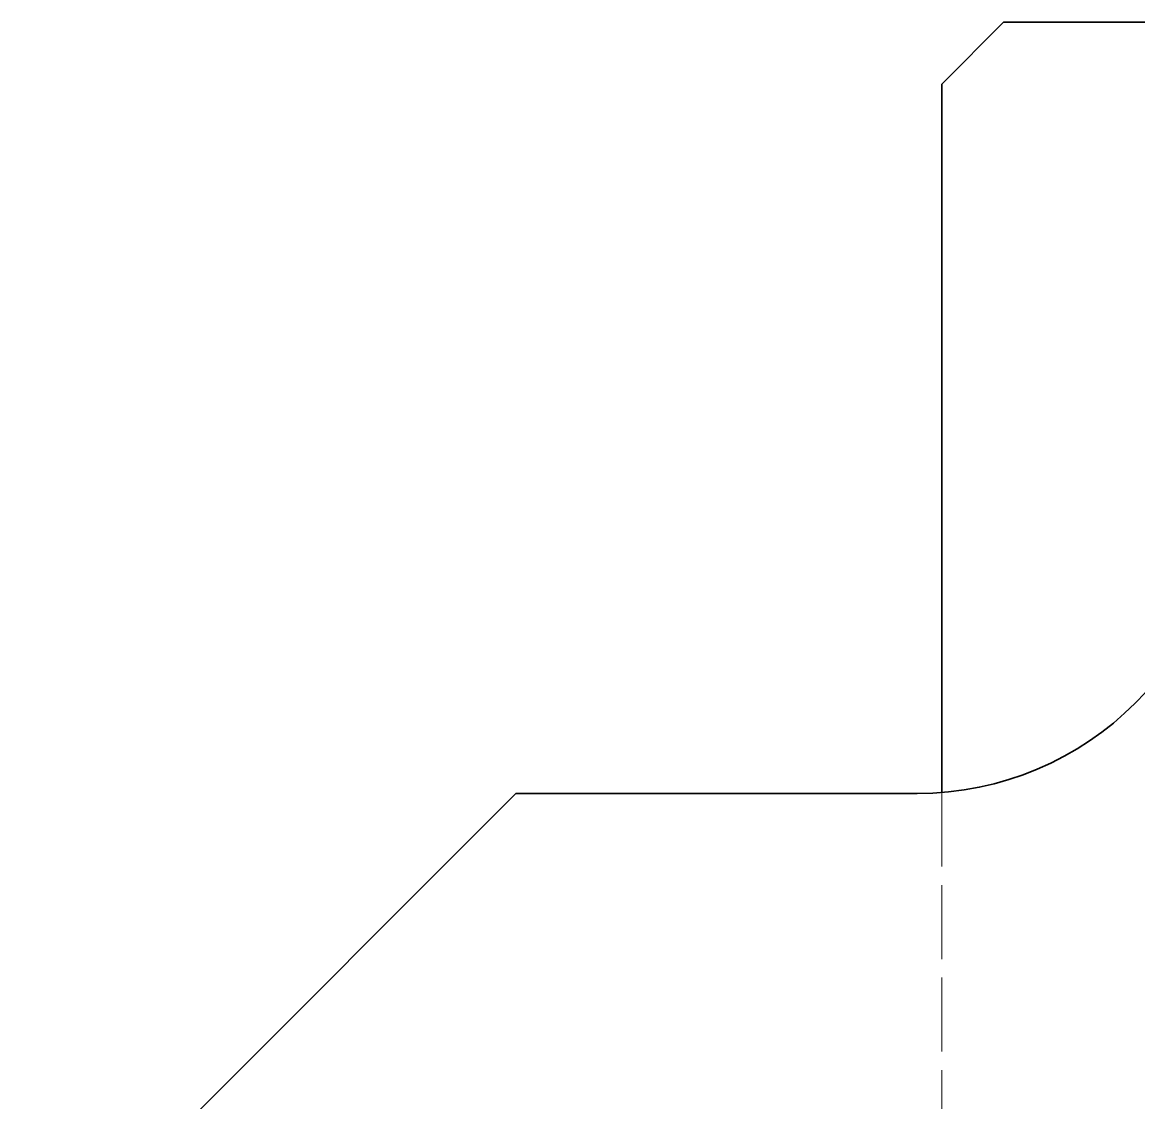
# Model space of a CAD drawing. Extents: x 0 to 18500, y -51 to 3802.
# Drawn here: x 3003.3 to 3184.2, y 2985.4 to 3160.5 of the extents above; entities that cross this region are included whole.
import ezdxf

# ---------------------------------------------------------------- set-up
doc = ezdxf.new("R2010")
doc.units = 0
doc.header["$MEASUREMENT"] = 0
doc.linetypes.add('DASHED', pattern=[15, 12, -3])
doc.linetypes.add('HIDDEN-HOKUTO', pattern=[3.8, 2.5, -1.3])
doc.layers.get('0').update_dxf_attribs({"linetype": 'CONTINUOUS'})
doc.layers.add('AM_HID', color=1, linetype='HIDDEN-HOKUTO')

msp = doc.modelspace()

# ---------------------------------------------------------------- linework, layer by layer
at = {"color": 7, "lineweight": 35, "ltscale": 0.353553}
msp.add_line((3162.33264, 3160.49008), (3152.33264, 3150.49008), dxfattribs=at)
at = {"color": 7, "lineweight": 35}
for p, q in [((3198.33216, 3160.49008), (3162.33264, 3160.49008)), ((3152.33264, 3150.49008), (3152.33264, 3035.65012)), ((3083.3324, 3035.48996), (3003.3324, 2955.48996)), ((3148.3324, 3035.48996), (3083.3324, 3035.48996))]:
    msp.add_line(p, q, dxfattribs=at)
msp.add_arc((3148.3324, 3085.48996), 50, 269.9999907, 359.9999905, dxfattribs=at)
at = {"layer": 'AM_HID', "color": 1, "linetype": 'DASHED', "lineweight": 13}
msp.add_line((3152.33264, 3035.65012), (3152.33264, 2919.26498), dxfattribs=at)

doc.saveas('drawing.dxf')
